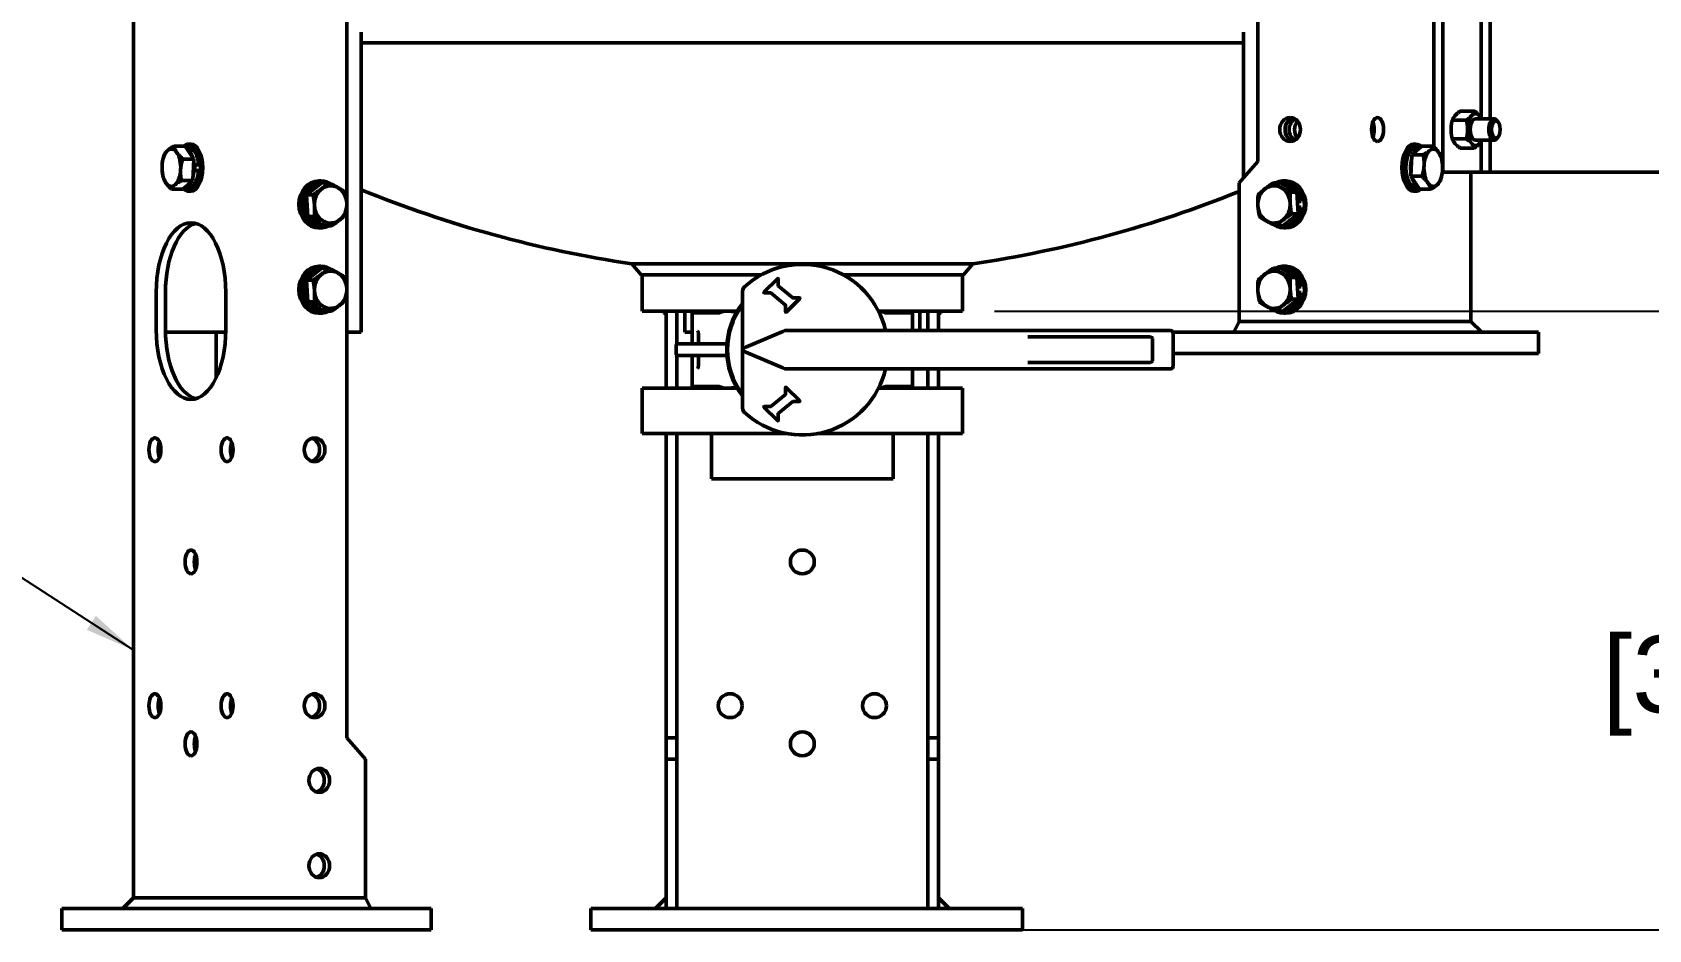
# Model space of a CAD drawing. Header units: inches. Extents: x 15 to 402, y 6 to 258.
# Drawn here: x 185.69 to 223.56, y 34.33 to 55.36 of the extents above; entities that cross this region are included whole.
import ezdxf

# ---------------------------------------------------------------- set-up
doc = ezdxf.new("R2010")
doc.units = ezdxf.units.IN
doc.header["$LTSCALE"] = 12
doc.header["$MEASUREMENT"] = 0
for name, color, linetype, lineweight in [('Dimension (ANSI)', 7, 'Continuous', 25), ('Symbol (ANSI)', 7, 'Continuous', 25), ('Visible (ANSI)', 7, 'Continuous', 50)]:
    doc.layers.add(name, color=color, linetype=linetype, lineweight=lineweight)
doc.styles.add('MEMCOR Medium', font='arial.ttf')
doc.dimstyles.new('Default (ANSI)', dxfattribs={"dimscale": 12, "dimtxt": 0.15, "dimasz": 0.098425, "dimexe": 0.125, "dimexo": 0.0625, "dimgap": 0.031496, "dimtad": 0, "dimtih": 1, "dimtoh": 1, "dimdec": 4, "dimrnd": 1e-08, "dimzin": 3, "dimdsep": 46, "dimlunit": 5, "dimtxsty": 'MEMCOR Medium', "dimcen": 0.09, "dimdle": 0.393701, "dimclrd": 256, "dimclre": 256, "dimclrt": 256, "dimadec": 0, "dimazin": 1, "dimtfac": 0.8, "dimtofl": 0, "dimtmove": 0, "dimatfit": 3, "dimfxl": 1, "dimfrac": 1, "dimtolj": 1, "dimtzin": 4, "dimlwd": -1, "dimlwe": -1, "dimarcsym": 0})
doc.dimstyles.new('Default (ANSI)$7', dxfattribs={"dimscale": 12, "dimtxt": 0.15, "dimasz": 0.098425, "dimexe": 0.125, "dimexo": 0.0625, "dimgap": 0.031496, "dimtad": 0, "dimtih": 1, "dimtoh": 1, "dimdec": 4, "dimrnd": 1e-08, "dimzin": 3, "dimdsep": 46, "dimlunit": 5, "dimtxsty": 'MEMCOR Medium', "dimcen": 0.09, "dimdle": 0.393701, "dimclrd": 256, "dimclre": 256, "dimclrt": 256, "dimadec": 0, "dimazin": 1, "dimtfac": 0.8, "dimtofl": 0, "dimtmove": 0, "dimatfit": 3, "dimfxl": 1, "dimfrac": 1, "dimtolj": 1, "dimtzin": 4, "dimlwd": -1, "dimlwe": -1, "dimarcsym": 0})

# ---------------------------------------------------------------- blocks, each defined once
blk = doc.blocks.new('*D17')
at = {"layer": 'Defpoints', "color": 0, "transparency": 16777216}
for p in [(207.483, 48.832), (207.895, 34.332), (228.765, 34.332)]:
    blk.add_point(p, dxfattribs=at)
at = {"layer": 'Dimension (ANSI)', "transparency": 16777216}
for p, q in [((208.233, 48.832), (230.265, 48.832)), ((228.765, 47.651), (228.765, 44.937)), ((228.765, 35.513), (228.765, 38.226)), ((208.645, 34.332), (230.265, 34.332))]:
    blk.add_line(p, q, dxfattribs=at)
for points in [[(228.569, 47.651), (228.962, 47.651), (228.765, 48.832)], [(228.569, 35.513), (228.962, 35.513), (228.765, 34.332)]]:
    blk.add_solid(points, dxfattribs=at)
at = {"layer": 'Dimension (ANSI)', "transparency": 16777216, "char_height": 1.8, "attachment_point": 5, "style": 'MEMCOR Medium'}
for s, insert in [('\\A1; 14{\\H0.8x;\\S1#2;} in', (228.765, 43.405)), ('\\A1;[368.3 mm]', (228.765, 40.05))]:
    blk.add_mtext(s, dxfattribs=dict(at, insert=insert))

msp = doc.modelspace()

# ---------------------------------------------------------------- linework, layer by layer
at = {"layer": 'Visible (ANSI)'}
for p, q in [((214.40051, 52.33565), (214.40051, 69.48565)), ((218.5255, 60.08565), (218.5255, 52.67946)), ((218.74201, 52.08565), (218.74201, 60.08565)), ((219.63921, 58.81717), (219.63921, 53.35413)), ((219.84352, 58.83565), (219.84352, 53.33565)), ((188.06819, 55.98165), (188.06819, 35.08165)), ((193.06563, 55.98165), (193.06563, 38.83165)), ((193.39847, 55.36465), (193.39847, 48.33565)), ((214.06766, 51.95131), (214.06766, 55.36465)), ((214.06766, 55.11465), (193.39847, 55.11465)), ((219.47598, 53.51866), (219.14602, 53.51866)), ((219.28848, 53.30216), (218.95852, 53.30216)), ((219.50492, 53.33565), (219.94216, 53.33565)), ((220.04157, 53.25126), (220.01432, 53.28979)), ((189.27779, 52.69346), (189.01394, 52.69346)), ((189.27779, 52.69346), (189.48053, 52.39213)), ((189.35693, 52.663), (189.29829, 52.663)), ((189.35693, 52.74283), (189.41148, 52.74283)), ((218.01472, 52.49298), (218.24657, 52.69346)), ((218.1092, 52.74283), (218.05465, 52.74283)), ((218.1092, 52.663), (218.21134, 52.663)), ((218.24657, 52.69346), (218.51042, 52.69346)), ((219.28848, 52.86914), (218.95852, 52.86914)), ((219.47598, 52.65264), (219.14602, 52.65264)), ((219.50492, 52.83565), (219.94216, 52.83565)), ((219.63921, 52.81717), (219.63921, 52.08565)), ((219.84352, 52.83565), (219.84352, 52.08565)), ((220.04157, 52.92004), (220.01432, 52.88151)), ((189.48053, 52.39213), (189.21667, 52.39213)), ((189.48053, 52.39213), (189.45141, 51.89032)), ((189.4819, 52.25945), (189.47283, 52.25945)), ((189.59016, 52.25945), (189.4819, 52.25945)), ((213.9675, 51.83565), (214.40051, 52.33565)), ((217.98561, 51.99117), (218.01472, 52.49298)), ((218.01472, 52.49298), (218.27858, 52.49298)), ((189.45141, 51.89032), (189.18756, 51.89032)), ((189.45141, 51.89032), (189.21957, 51.68983)), ((189.46496, 52.12385), (189.4819, 52.12385)), ((189.59016, 52.12385), (189.4819, 52.12385)), ((192.4476, 51.88283), (192.41611, 51.88283)), ((215.01853, 51.88283), (215.05003, 51.88283)), ((218.18834, 51.68983), (217.98561, 51.99117)), ((217.98561, 51.99117), (218.24946, 51.99117)), ((218.74201, 52.08565), (218.72744, 52.08565)), ((218.74201, 52.08565), (219.54201, 52.08565)), ((219.39794, 48.58565), (219.39794, 52.08565)), ((219.63921, 52.08565), (219.54201, 52.08565)), ((219.63921, 52.08565), (219.84352, 52.08565)), ((219.84352, 52.08565), (228.87292, 52.08565)), ((189.21957, 51.68983), (188.95571, 51.68983)), ((189.35693, 51.7203), (189.2548, 51.7203)), ((189.35693, 51.64047), (189.41148, 51.64047)), ((192.1167, 51.55269), (192.47918, 51.83557)), ((192.14762, 51.04877), (192.1167, 51.55269)), ((192.1167, 51.55269), (192.26904, 51.55269)), ((192.47918, 51.83557), (192.63152, 51.83557)), ((213.9675, 48.58565), (213.9675, 51.83565)), ((214.92511, 51.83557), (214.77277, 51.83557)), ((214.92511, 51.83557), (215.31851, 51.61453)), ((215.01853, 51.803), (214.98307, 51.803)), ((215.31851, 51.61453), (215.16617, 51.61453)), ((215.31851, 51.61453), (215.34943, 51.11061)), ((218.1092, 51.64047), (218.05465, 51.64047)), ((218.1092, 51.7203), (218.16785, 51.7203)), ((218.18834, 51.68983), (218.4522, 51.68983)), ((215.36009, 51.39865), (215.33175, 51.39871)), ((215.42239, 51.26305), (215.34007, 51.26321)), ((215.34007, 51.26309), (215.35989, 51.26305)), ((215.42239, 51.26305), (215.35989, 51.26305)), ((215.42259, 51.39865), (215.36009, 51.39865)), ((192.54102, 50.82773), (192.14762, 51.04877)), ((192.14762, 51.04877), (192.29996, 51.04877)), ((192.4476, 50.78047), (192.41611, 50.78047)), ((192.4476, 50.8603), (192.48306, 50.8603)), ((192.54102, 50.82773), (192.69336, 50.82773)), ((214.98695, 50.82773), (214.83461, 50.82773)), ((215.34943, 51.11061), (214.98695, 50.82773)), ((215.01853, 50.78047), (215.05003, 50.78047)), ((215.34943, 51.11061), (215.19709, 51.11061)), ((192.1167, 49.55269), (192.47918, 49.83557)), ((192.4476, 49.88283), (192.41611, 49.88283)), ((192.47918, 49.83557), (192.63152, 49.83557)), ((199.73559, 49.9388), (207.73054, 49.9388)), ((199.95807, 49.68217), (199.73559, 49.9388)), ((202.77579, 49.68217), (199.95807, 49.68217)), ((199.98307, 48.83165), (199.98307, 49.68217)), ((207.50807, 49.68217), (204.69035, 49.68217)), ((207.48307, 48.83165), (207.48307, 49.68217)), ((207.50807, 49.68217), (207.73054, 49.9388)), ((214.92511, 49.83557), (214.77277, 49.83557)), ((214.92511, 49.83557), (215.31851, 49.61453)), ((215.01853, 49.803), (214.98307, 49.803)), ((215.01853, 49.88283), (215.05003, 49.88283)), ((215.31851, 49.61453), (215.16617, 49.61453)), ((215.31851, 49.61453), (215.34943, 49.11061)), ((188.59648, 48.39165), (188.59648, 49.27165)), ((188.81299, 49.27165), (188.81299, 48.39165)), ((190.22648, 49.27165), (190.22648, 48.39165)), ((192.14762, 49.04877), (192.1167, 49.55269)), ((192.1167, 49.55269), (192.26904, 49.55269)), ((202.33307, 49.30092), (202.33307, 47.94084)), ((203.14844, 49.58974), (202.83445, 49.27574)), ((202.84152, 49.25867), (202.99179, 49.25867)), ((202.99821, 49.25634), (203.33714, 48.97311)), ((203.16552, 49.43344), (203.16552, 49.58267)), ((203.50804, 49.14254), (203.1691, 49.42577)), ((215.36009, 49.39865), (215.33175, 49.39871)), ((215.42239, 49.26305), (215.34007, 49.26321)), ((215.34007, 49.26309), (215.35989, 49.26305)), ((215.42239, 49.26305), (215.35989, 49.26305)), ((215.42259, 49.39865), (215.36009, 49.39865)), ((192.54102, 48.82773), (192.14762, 49.04877)), ((192.14762, 49.04877), (192.29996, 49.04877)), ((192.4476, 48.8603), (192.48306, 48.8603)), ((203.34073, 48.96544), (203.34073, 48.81621)), ((203.3578, 48.80914), (203.67179, 49.12314)), ((203.66472, 49.14021), (203.51445, 49.14021)), ((215.34943, 49.11061), (214.98695, 48.82773)), ((215.34943, 49.11061), (215.19709, 49.11061)), ((192.4476, 48.78047), (192.41611, 48.78047)), ((192.54102, 48.82773), (192.69336, 48.82773)), ((202.21048, 48.83165), (199.98307, 48.83165)), ((200.47837, 48.83165), (200.47837, 48.78047)), ((200.47837, 48.78047), (200.54136, 48.78047)), ((200.54136, 48.83165), (200.54136, 47.02065)), ((200.79136, 48.83165), (200.79136, 48.06183)), ((200.98307, 48.83165), (200.98307, 48.33565)), ((201.1937, 48.83165), (201.15433, 48.79228)), ((201.79246, 48.79228), (201.15433, 48.79228)), ((201.15433, 48.06394), (201.15433, 48.79228)), ((207.48307, 48.83165), (205.51634, 48.83165)), ((206.31181, 48.79228), (205.67368, 48.79228)), ((206.27244, 48.83165), (206.31181, 48.79228)), ((206.31181, 48.37615), (206.31181, 48.79228)), ((206.48307, 48.37615), (206.48307, 48.83165)), ((206.67477, 48.37615), (206.67477, 48.83165)), ((206.92477, 48.37615), (206.92477, 48.83165)), ((206.98777, 48.78047), (206.92477, 48.78047)), ((206.98777, 48.78047), (206.98777, 48.83165)), ((213.8425, 48.33565), (213.9675, 48.58565)), ((213.9675, 48.58565), (215.86124, 48.58565)), ((214.98695, 48.82773), (214.83461, 48.82773)), ((215.01853, 48.78047), (215.05003, 48.78047)), ((215.86124, 48.58565), (216.8038, 48.58565)), ((216.8038, 48.58565), (219.3055, 48.58565)), ((219.3055, 48.58565), (219.39794, 48.58565)), ((219.39794, 48.58565), (219.64794, 48.33565)), ((190.226, 48.33565), (188.81347, 48.33565)), ((189.99892, 47.26179), (189.99892, 48.33565)), ((193.39847, 48.33565), (193.06563, 48.33565)), ((201.15433, 48.33565), (200.98307, 48.33565)), ((201.3022, 48.06394), (201.3022, 48.25403)), ((203.27851, 48.35296), (202.40686, 47.98251)), ((203.27851, 48.35296), (203.31148, 48.36697)), ((203.32557, 48.37296), (203.31148, 48.36697)), ((203.34121, 48.37615), (203.36258, 48.37615)), ((205.59622, 48.37615), (203.36258, 48.37615)), ((205.69657, 48.37615), (205.59622, 48.37615)), ((208.42216, 48.37615), (205.69657, 48.37615)), ((208.42216, 48.37615), (208.45742, 48.37615)), ((212.29557, 48.37615), (208.45742, 48.37615)), ((209.62731, 48.22615), (209.01913, 48.22615)), ((209.62731, 48.22615), (209.64016, 48.22615)), ((211.87307, 48.22615), (209.64016, 48.22615)), ((211.87307, 48.22615), (211.89307, 48.22615)), ((211.93307, 47.66615), (211.93307, 48.18615)), ((212.29557, 48.37615), (212.36057, 48.37615)), ((212.41731, 48.33565), (212.82376, 48.33565)), ((212.42057, 47.53615), (212.42057, 48.31615)), ((215.42183, 48.33565), (212.82376, 48.33565)), ((215.42183, 48.33565), (216.78786, 48.33565)), ((220.84786, 48.33565), (216.78786, 48.33565)), ((220.84786, 48.33565), (220.98183, 48.33565)), ((220.98183, 48.33565), (220.98183, 47.83565)), ((200.78055, 48.04426), (200.78055, 47.80804)), ((200.79136, 47.79047), (200.79136, 47.02065)), ((200.80023, 48.06394), (201.07888, 48.06394)), ((201.07888, 47.78835), (200.80023, 47.78835)), ((201.07888, 48.06394), (201.96693, 48.06394)), ((201.96693, 47.78835), (201.07888, 47.78835)), ((201.15433, 47.06002), (201.15433, 47.78835)), ((201.3022, 47.59826), (201.3022, 47.78835)), ((202.33307, 47.94084), (202.33307, 46.55138)), ((202.35915, 47.96224), (202.39307, 47.97665)), ((202.39307, 47.87565), (202.3696, 47.88562)), ((202.39307, 47.97665), (202.40686, 47.98251)), ((202.40686, 47.86979), (202.39307, 47.87565)), ((202.40686, 47.86979), (203.27851, 47.49934)), ((212.82376, 47.83565), (212.42057, 47.83565)), ((215.42183, 47.83565), (212.82376, 47.83565)), ((216.78786, 47.83565), (215.42183, 47.83565)), ((220.84786, 47.83565), (216.78786, 47.83565)), ((220.98183, 47.83565), (220.84786, 47.83565)), ((203.31148, 47.48532), (203.27851, 47.49934)), ((203.31148, 47.48532), (203.32557, 47.47934)), ((203.36258, 47.47615), (203.34121, 47.47615)), ((203.36258, 47.47615), (205.59622, 47.47615)), ((205.59622, 47.47615), (205.69657, 47.47615)), ((205.69657, 47.47615), (208.42216, 47.47615)), ((206.31181, 47.06002), (206.31181, 47.47615)), ((206.67477, 47.02065), (206.67477, 47.47615)), ((206.92477, 47.02065), (206.92477, 47.47615)), ((208.45742, 47.47615), (208.42216, 47.47615)), ((208.45742, 47.47615), (212.29557, 47.47615)), ((209.01913, 47.62615), (209.62731, 47.62615)), ((209.64016, 47.62615), (209.62731, 47.62615)), ((209.64016, 47.62615), (211.87307, 47.62615)), ((211.89307, 47.62615), (211.87307, 47.62615)), ((212.36057, 47.47615), (212.29557, 47.47615)), ((199.98307, 47.02065), (202.21048, 47.02065)), ((199.98307, 47.02065), (199.98307, 45.95815)), ((201.15433, 47.06002), (201.79246, 47.06002)), ((201.1937, 47.02065), (201.15433, 47.06002)), ((203.34073, 47.03609), (203.34073, 46.88686)), ((203.67179, 46.72916), (203.3578, 47.04316)), ((205.51634, 47.02065), (207.48307, 47.02065)), ((205.67368, 47.06002), (206.31181, 47.06002)), ((206.27244, 47.02065), (206.31181, 47.06002)), ((207.48307, 47.02065), (207.48307, 45.95815)), ((202.83445, 46.57656), (203.14844, 46.26256)), ((202.99179, 46.59363), (202.84152, 46.59363)), ((203.33714, 46.87918), (202.99821, 46.59595)), ((203.1691, 46.42653), (203.50804, 46.70976)), ((203.51445, 46.71209), (203.66472, 46.71209)), ((203.16552, 46.26963), (203.16552, 46.41886)), ((199.98307, 45.95815), (203.37673, 45.95815)), ((200.54136, 45.95815), (200.54136, 38.83165)), ((200.79136, 45.95815), (200.79136, 38.83165)), ((201.60807, 45.95815), (201.60807, 44.89565)), ((204.0894, 45.95815), (207.48307, 45.95815)), ((205.85807, 45.95815), (205.85807, 44.89565)), ((206.67477, 38.83165), (206.67477, 45.95815)), ((206.92477, 38.83165), (206.92477, 45.95815)), ((201.60807, 44.89565), (205.85807, 44.89565)), ((193.06563, 38.83165), (193.49864, 38.33165)), ((200.54136, 38.83165), (200.54136, 38.33165)), ((200.79136, 38.83165), (200.54136, 38.83165)), ((200.79136, 38.83165), (200.79136, 38.33165)), ((206.67477, 38.33165), (206.67477, 38.83165)), ((206.67477, 38.83165), (206.92477, 38.83165)), ((206.92477, 38.33165), (206.92477, 38.83165)), ((193.49864, 38.33165), (193.49864, 35.08165)), ((200.54136, 38.33165), (200.54136, 34.83165)), ((200.79136, 38.33165), (200.54136, 38.33165)), ((200.79136, 38.33165), (200.79136, 34.83165)), ((206.67477, 34.83165), (206.67477, 38.33165)), ((206.67477, 38.33165), (206.92477, 38.33165)), ((206.92477, 34.83165), (206.92477, 38.33165)), ((188.06819, 35.08165), (187.81819, 34.83165)), ((188.06819, 35.08165), (188.16063, 35.08165)), ((188.16063, 35.08165), (190.66234, 35.08165)), ((190.66234, 35.08165), (191.6049, 35.08165)), ((191.6049, 35.08165), (193.49864, 35.08165)), ((193.62364, 34.83165), (193.49864, 35.08165)), ((200.29136, 34.83165), (200.54136, 35.08165)), ((200.54136, 35.08165), (200.54136, 34.83165)), ((207.17477, 34.83165), (206.92477, 35.08165)), ((206.92477, 34.83165), (206.92477, 35.08165)), ((186.38259, 34.83165), (186.51657, 34.83165)), ((186.38259, 34.83165), (186.38259, 34.33165)), ((190.57657, 34.83165), (186.51657, 34.83165)), ((190.57657, 34.83165), (191.94259, 34.83165)), ((194.54067, 34.83165), (191.94259, 34.83165)), ((194.54067, 34.83165), (195.04067, 34.83165)), ((195.04067, 34.83165), (195.04067, 34.33165)), ((198.77477, 34.83165), (198.77477, 34.33165)), ((198.77477, 34.83165), (199.77477, 34.83165)), ((207.89477, 34.83165), (199.77477, 34.83165)), ((207.89477, 34.83165), (208.89477, 34.83165)), ((208.89477, 34.33165), (208.89477, 34.83165)), ((186.51657, 34.33165), (186.38259, 34.33165)), ((190.57657, 34.33165), (186.51657, 34.33165)), ((191.94259, 34.33165), (190.57657, 34.33165)), ((194.54067, 34.33165), (191.94259, 34.33165)), ((195.04067, 34.33165), (194.54067, 34.33165)), ((199.77477, 34.33165), (198.77477, 34.33165)), ((207.89477, 34.33165), (199.77477, 34.33165)), ((208.89477, 34.33165), (207.89477, 34.33165))]:
    msp.add_line(p, q, dxfattribs=at)
for centre in [(203.73307, 42.95065), (202.04136, 39.58165), (205.42477, 39.58165), (203.73307, 38.68765)]:
    msp.add_circle(centre, 0.28, dxfattribs=at)
for centre, radius, start, end in [((203.73307, 76.95465), 27.31, 247.764275, 261.583151), ((203.73307, 76.95465), 27.31, 278.416849, 292.008875), ((203.73307, 47.92615), 2, 13.002878, 132.843643), ((202.45807, 49.30092), 0.125, 132.843643, 180), ((202.84152, 49.26867), 0.01, 135, 270), ((202.99179, 49.24867), 0.01, 50.116104, 90), ((203.15552, 49.58267), 0.01, 0, 135), ((203.17552, 49.43344), 0.01, 180, 230.116104), ((203.73307, 47.92615), 1.7715, 142.212687, 217.787313), ((203.73307, 47.92615), 1.75, 143.767952, 216.232048), ((202.27307, 48.99596), 0.06, 323.767952, 0), ((203.33073, 48.96544), 0.01, 0, 50.116104), ((203.51445, 49.15021), 0.01, 230.116104, 270), ((203.66472, 49.13021), 0.01, 315, 90), ((203.35073, 48.81621), 0.01, 180, 315), ((203.34121, 48.33615), 0.04, 90, 113.025492), ((211.89307, 48.18615), 0.04, 0, 90), ((212.36057, 48.31615), 0.06, 0, 90), ((200.80023, 48.04426), 0.01969, 90, 180), ((200.80023, 47.80804), 0.01969, 180, 270), ((202.38262, 47.90702), 0.06, 130.95981, 145.682393), ((202.39307, 47.94084), 0.06, 180.253209, 218.64323), ((202.39307, 47.94084), 0.06, 218.64323, 246.974508), ((203.73307, 47.92615), 2, 227.156357, 346.997122), ((203.34121, 47.51615), 0.04, 246.974508, 270), ((211.89307, 47.66615), 0.04, 270, 0), ((212.36057, 47.53615), 0.06, 270, 0), ((203.35073, 47.03609), 0.01, 45, 180), ((202.27307, 46.85634), 0.06, 0, 36.232048), ((202.84152, 46.58363), 0.01, 90, 225), ((202.99179, 46.60363), 0.01, 270, 309.883896), ((203.33073, 46.88686), 0.01, 309.883896, 0), ((203.51445, 46.70209), 0.01, 90, 129.883896), ((203.66472, 46.72209), 0.01, 270, 45), ((202.45807, 46.55138), 0.125, 180, 227.156357), ((203.15552, 46.26963), 0.01, 225, 0), ((203.17552, 46.41886), 0.01, 129.883896, 180)]:
    msp.add_arc(centre, radius, start, end, dxfattribs=at)
for centre, major_axis, ratio, start_param, end_param in [((219.50499, 53.08565), (0, -0.375), 0.5, 3.66519143, 4.71238898), ((219.50499, 53.08565), (0, 0.375), 0.5, 5.75958653, 6.80678408), ((219.50499, 53.08565), (0, 0.375), 0.5, 5.44211664, 5.75958653), ((215.28476, 53.08565), (0, 0.28), 0.8660254, 0.2606883, 2.88090435), ((215.38061, 53.08565), (0, 0.28), 0.8660254, 0.47281198, 2.66878067), ((215.50561, 53.08565), (0, -0.28), 0.8660254, 3.93555593, 5.48922203), ((216.99214, 53.08565), (0, -0.28), 0.5, 0.88475744, 2.25683522), ((216.99229, 53.08565), (0, 0.28), 0.5, 4.02552272, 5.39925524), ((219.50499, 53.08565), (0, -0.375), 0.5, 4.71238898, 5.75958653), ((219.50499, 53.08565), (0, 0.25014), 0.5, 6.25022773, 9.45773554), ((219.94216, 53.08565), (0, 0.25), 0.5, 5.6678395, 10.04012377), ((188.95098, 52.19165), (0, 0.4375), 0.5, 5.64406946, 6.69126701), ((189.35693, 52.19165), (0, -0.55118), 0.5, 5.81219468, 9.85123963), ((189.24868, 52.19165), (0, 0.47135), 0.5, 5.26277271, 6.02536621), ((189.35693, 52.19165), (0, 0.47135), 0.5, 4.8567332, 6.28318531), ((189.41148, 52.19165), (0, -0.55118), 0.5, 0, 3.14159265), ((218.05465, 52.19165), (0, 0.55118), 0.5, 0, 3.14159265), ((218.1092, 52.19165), (0, 0.55118), 0.5, 5.81219468, 9.85123963), ((218.1092, 52.19165), (0, 0.47135), 0.5, 0, 3.14159265), ((218.21746, 52.19165), (0, 0.47135), 0.5, 0.02678496, 0.78937846), ((218.51515, 52.19165), (0, 0.4375), 0.5, 5.64406946, 6.69126701), ((219.50499, 53.08565), (0, -0.375), 0.5, 5.75958653, 6.80678408), ((219.50499, 53.08565), (0, 0.375), 0.5, 3.66519143, 3.98266132), ((188.95098, 52.19165), (0, -0.4375), 0.5, 3.54967436, 4.59687191), ((188.95098, 52.19165), (0, 0.4375), 0.5, 4.59687191, 5.64406946), ((189.24868, 52.19165), (0, -0.47135), 0.5, 1.71514054, 1.83657601), ((189.35693, 52.19165), (0, -0.29528), 0.5, 1.33911046, 1.80248219), ((218.21746, 52.19165), (0, 0.47135), 0.5, 1.07398251, 1.83657601), ((218.51515, 52.19165), (0, -0.4375), 0.5, 3.54967436, 4.59687191), ((218.51515, 52.19165), (0, 0.4375), 0.5, 4.59687191, 5.64406946), ((188.95098, 52.19165), (0, -0.4375), 0.5, 4.59687191, 5.64406946), ((188.95098, 52.19165), (0, 0.4375), 0.5, 3.54967436, 4.59687191), ((189.35693, 52.19165), (0, -0.47135), 0.5, 0, 1.42645211), ((189.24868, 52.19165), (0, -0.47135), 0.5, 1.07398251, 1.42645211), ((192.4476, 51.33165), (0, 0.55118), 0.8660254, 5.76287114, 9.84191709), ((192.41611, 51.33165), (0, 0.55118), 0.8660254, 0, 3.14159265), ((215.01853, 51.33165), (0, -0.55118), 0.8660254, 5.76287114, 9.84191709), ((215.05003, 51.33165), (0, -0.55118), 0.8660254, 0, 3.14159265), ((218.21746, 52.19165), (0, -0.47135), 0.5, 5.26277271, 6.02536621), ((218.51515, 52.19165), (0, -0.4375), 0.5, 4.59687191, 5.64406946), ((218.51515, 52.19165), (0, 0.4375), 0.5, 3.54967436, 4.59687191), ((188.95098, 52.19165), (0, -0.4375), 0.5, 5.64406946, 6.69126701), ((189.24868, 52.19165), (0, -0.47135), 0.5, 0.02678496, 0.78937846), ((192.4476, 51.33165), (0, 0.47135), 0.8660254, 0.02534543, 3.14159265), ((192.5101, 51.33165), (0, 0.47135), 0.8660254, 0.21303427, 0.97562777), ((192.68198, 51.33165), (0, -0.4375), 0.8660254, 3.73592367, 4.78312122), ((192.68198, 51.33165), (0, 0.4375), 0.8660254, 5.83031877, 6.87751633), ((192.68198, 51.33165), (0, 0.4375), 0.8660254, 4.78312122, 5.83031877), ((214.78416, 51.33165), (0, -0.4375), 0.8660254, 3.73592367, 4.78312122), ((214.78416, 51.33165), (0, 0.4375), 0.8660254, 5.83031877, 6.87751633), ((214.78416, 51.33165), (0, 0.4375), 0.8660254, 4.78312122, 5.83031877), ((214.95603, 51.33165), (0, 0.47135), 0.8660254, 5.44902203, 6.21161552), ((215.01853, 51.33165), (0, 0.47135), 0.8660254, 4.85502181, 6.28318531), ((214.95603, 51.33165), (0, -0.47135), 0.8660254, 1.71342916, 2.02282532), ((218.51515, 52.19165), (0, -0.4375), 0.5, 5.64406946, 6.69126701), ((192.5101, 51.33165), (0, 0.47135), 0.8660254, 1.26023182, 2.02282532), ((192.68198, 51.33165), (0, -0.4375), 0.8660254, 4.78312122, 5.83031877), ((192.68198, 51.33165), (0, 0.4375), 0.8660254, 3.73592367, 4.78312122), ((214.78416, 51.33165), (0, -0.4375), 0.8660254, 4.78312122, 5.83031877), ((214.78416, 51.33165), (0, 0.4375), 0.8660254, 3.73592367, 4.78312122), ((215.01853, 51.33165), (0, -0.47135), 0.8660254, 0.02534543, 1.42474072), ((214.95603, 51.33165), (0, -0.47135), 0.8660254, 1.26023182, 1.42474072), ((189.41148, 49.27165), (0, 1.63), 0.5, 4.71238898, 7.85398163), ((189.62799, 49.27165), (0, 1.63), 0.5, 0.13321969, 1.57079633), ((192.5101, 51.33165), (0, -0.47135), 0.8660254, 5.44902203, 6.21161552), ((192.68198, 51.33165), (0, -0.4375), 0.8660254, 5.83031877, 6.87751633), ((214.78416, 51.33165), (0, -0.4375), 0.8660254, 5.83031877, 6.87751633), ((214.95603, 51.33165), (0, -0.47135), 0.8660254, 0.21303427, 0.97562777), ((192.4476, 49.33165), (0, 0.55118), 0.8660254, 5.76287114, 9.84191709), ((192.41611, 49.33165), (0, 0.55118), 0.8660254, 0, 3.14159265), ((192.4476, 49.33165), (0, 0.47135), 0.8660254, 0.02534543, 3.14159265), ((192.5101, 49.33165), (0, 0.47135), 0.8660254, 0.21303427, 0.97562777), ((192.68198, 49.33165), (0, -0.4375), 0.8660254, 3.73592367, 4.78312122), ((192.68198, 49.33165), (0, 0.4375), 0.8660254, 5.83031877, 6.87751633), ((192.68198, 49.33165), (0, 0.4375), 0.8660254, 4.78312122, 5.83031877), ((214.78416, 49.33165), (0, -0.4375), 0.8660254, 3.73592367, 4.78312122), ((214.78416, 49.33165), (0, 0.4375), 0.8660254, 5.83031877, 6.87751633), ((215.01853, 49.33165), (0, -0.55118), 0.8660254, 5.76287114, 9.84191709), ((214.78416, 49.33165), (0, 0.4375), 0.8660254, 4.78312122, 5.83031877), ((214.95603, 49.33165), (0, 0.47135), 0.8660254, 5.44902203, 6.21161552), ((215.01853, 49.33165), (0, 0.47135), 0.8660254, 4.85502181, 6.28318531), ((215.05003, 49.33165), (0, -0.55118), 0.8660254, 0, 3.14159265), ((192.5101, 49.33165), (0, 0.47135), 0.8660254, 1.26023182, 2.02282532), ((192.68198, 49.33165), (0, -0.4375), 0.8660254, 4.78312122, 5.83031877), ((192.68198, 49.33165), (0, 0.4375), 0.8660254, 3.73592367, 4.78312122), ((214.78416, 49.33165), (0, -0.4375), 0.8660254, 4.78312122, 5.83031877), ((214.78416, 49.33165), (0, 0.4375), 0.8660254, 3.73592367, 4.78312122), ((215.01853, 49.33165), (0, -0.47135), 0.8660254, 0.02534543, 1.42474072), ((214.95603, 49.33165), (0, -0.47135), 0.8660254, 1.71342916, 2.02282532), ((214.95603, 49.33165), (0, -0.47135), 0.8660254, 1.26023182, 1.42474072), ((192.5101, 49.33165), (0, -0.47135), 0.8660254, 5.44902203, 6.21161552), ((192.68198, 49.33165), (0, -0.4375), 0.8660254, 5.83031877, 6.87751633), ((214.78416, 49.33165), (0, -0.4375), 0.8660254, 5.83031877, 6.87751633), ((214.95603, 49.33165), (0, -0.47135), 0.8660254, 0.21303427, 0.97562777), ((189.41148, 48.39165), (0, -1.63), 0.5, 4.71238898, 7.85398163), ((189.62799, 48.39165), (0, -1.63), 0.5, 4.71238898, 6.14996562), ((192.18138, 45.58165), (0, -0.28), 0.8660254, 0.2606883, 2.88090435), ((188.78214, 45.58165), (0, -0.28), 0.5, 4.02552272, 5.39925524), ((190.47384, 45.58165), (0, -0.28), 0.5, 4.02552272, 5.39925524), ((189.62799, 42.95065), (0, -0.28), 0.5, 4.02552272, 5.39925524), ((192.18138, 39.58165), (0, -0.28), 0.8660254, 0.2606883, 2.88090435), ((188.78214, 39.58165), (0, -0.28), 0.5, 4.02552272, 5.39925524), ((190.47384, 39.58165), (0, -0.28), 0.5, 4.02552272, 5.39925524), ((189.62799, 38.68765), (0, -0.28), 0.5, 4.02552272, 5.39925524), ((192.29111, 37.83165), (0, -0.28), 0.8660254, 0.2606883, 2.88090435), ((192.29111, 35.83165), (0, -0.28), 0.8660254, 0.2606883, 2.88090435)]:
    msp.add_ellipse(centre, major_axis=major_axis, ratio=ratio, start_param=start_param, end_param=end_param, dxfattribs=at)
for centre, major_axis, ratio in [((215.15976, 53.08565), (0, 0.28), 0.8660254), ((217.2088, 53.08565), (0, -0.28), 0.5), ((219.98303, 53.08565), (0, -0.20282), 0.5), ((188.56563, 45.58165), (0, -0.28), 0.5), ((190.25734, 45.58165), (0, -0.28), 0.5), ((192.30638, 45.58165), (0, 0.28), 0.8660254), ((189.41148, 42.95065), (0, -0.28), 0.5), ((188.56563, 39.58165), (0, -0.28), 0.5), ((190.25734, 39.58165), (0, -0.28), 0.5), ((192.30638, 39.58165), (0, 0.28), 0.8660254), ((189.41148, 38.68765), (0, -0.28), 0.5), ((192.41611, 37.83165), (0, -0.28), 0.8660254), ((192.41611, 35.83165), (0, -0.28), 0.8660254)]:
    msp.add_ellipse(centre, major_axis=major_axis, ratio=ratio, dxfattribs=at)
for points, weights in [([(219.02326, 53.41041), (218.97975, 53.36017), (218.95852, 53.30216)], [1, 1.0379548493, 1]), ([(219.14602, 53.51866), (219.06677, 53.46065), (219.02326, 53.41041)], [1, 1.0379548493, 1]), ([(219.28848, 53.30216), (219.36773, 53.36017), (219.41124, 53.41041)], [1, 1.0379548493, 1]), ([(219.41124, 53.41041), (219.45475, 53.46065), (219.47598, 53.51866)], [1, 1.0379548493, 1]), ([(219.47598, 53.51866), (219.55523, 53.46065), (219.59874, 53.41041)], [1, 1.0379548493, 1]), ([(219.59874, 53.41041), (219.62992, 53.37441), (219.64913, 53.33565)], [1, 1.02690849784, 1.01566285889]), ([(218.95852, 53.30216), (218.92951, 53.18613), (218.92951, 53.08565)], [1, 1.0379548493, 1]), ([(218.92951, 53.08565), (218.92951, 52.98517), (218.95852, 52.86914)], [1, 1.0379548493, 1]), ([(219.31749, 53.08565), (219.31749, 53.18613), (219.28848, 53.30216)], [1, 1.0379548493, 1]), ([(219.28848, 52.86914), (219.31749, 52.98517), (219.31749, 53.08565)], [1, 1.0379548493, 1]), ([(188.86417, 52.59322), (188.91797, 52.63974), (189.01394, 52.69346)], [1, 1.04314139574, 1.01001874936]), ([(189.01394, 52.69346), (189.03442, 52.61272), (189.08146, 52.5428)], [1.01001874936, 1.04314139574, 1]), ([(218.42834, 52.59322), (218.48214, 52.63974), (218.51042, 52.69346)], [1, 1.04314139574, 1.01001874936]), ([(218.51042, 52.69346), (218.59859, 52.61272), (218.64563, 52.5428)], [1.01001874936, 1.04314139574, 1]), ([(218.95852, 52.86914), (218.97975, 52.81113), (219.02326, 52.76089)], [1, 1.0379548493, 1]), ([(219.02326, 52.76089), (219.06677, 52.71065), (219.14602, 52.65264)], [1, 1.0379548493, 1]), ([(219.41124, 52.76089), (219.36773, 52.81113), (219.28848, 52.86914)], [1, 1.0379548493, 1]), ([(219.47598, 52.65264), (219.45475, 52.71065), (219.41124, 52.76089)], [1, 1.0379548493, 1]), ([(219.59874, 52.76089), (219.55523, 52.71065), (219.47598, 52.65264)], [1, 1.0379548493, 1]), ([(219.64913, 52.83565), (219.62992, 52.79689), (219.59874, 52.76089)], [1.01566285889, 1.02690849784, 1]), ([(188.73369, 52.24208), (188.74045, 52.35852), (188.78209, 52.49298)], [1, 1.04314139574, 1.01001874936]), ([(188.78209, 52.49298), (188.81037, 52.5467), (188.86417, 52.59322)], [1.01001874936, 1.04314139574, 1]), ([(189.08146, 52.5428), (189.12851, 52.47287), (189.21667, 52.39213)], [1, 1.04314139574, 1.01001874936]), ([(189.21667, 52.39213), (189.17503, 52.25767), (189.16827, 52.14122)], [1.01001874936, 1.04314139574, 1]), ([(218.27858, 52.49298), (218.37454, 52.5467), (218.42834, 52.59322)], [1.01001874936, 1.04314139574, 1]), ([(218.29786, 52.24208), (218.30462, 52.35852), (218.27858, 52.49298)], [1, 1.04314139574, 1.01001874936]), ([(218.64563, 52.5428), (218.69268, 52.47287), (218.71316, 52.39213)], [1, 1.04314139574, 1.01001874936]), ([(218.71316, 52.39213), (218.7392, 52.25767), (218.73244, 52.14122)], [1.01001874936, 1.04314139574, 1]), ([(188.75297, 51.99117), (188.72693, 52.12563), (188.73369, 52.24208)], [1.01001874936, 1.04314139574, 1]), ([(188.8205, 51.8405), (188.77346, 51.91043), (188.75297, 51.99117)], [1, 1.04314139574, 1.01001874936]), ([(189.18756, 51.89032), (189.09159, 51.8366), (189.03779, 51.79007)], [1.01001874936, 1.04314139574, 1]), ([(189.16827, 52.14122), (189.16152, 52.02478), (189.18756, 51.89032)], [1, 1.04314139574, 1.01001874936]), ([(218.24946, 51.99117), (218.2911, 52.12563), (218.29786, 52.24208)], [1.01001874936, 1.04314139574, 1]), ([(218.38467, 51.8405), (218.33763, 51.91043), (218.24946, 51.99117)], [1, 1.04314139574, 1.01001874936]), ([(218.68405, 51.89032), (218.65576, 51.8366), (218.60196, 51.79007)], [1.01001874936, 1.04314139574, 1]), ([(218.73244, 52.14122), (218.72569, 52.02478), (218.68405, 51.89032)], [1, 1.04314139574, 1.01001874936]), ([(188.95571, 51.68983), (188.86755, 51.77058), (188.8205, 51.8405)], [1.01001874936, 1.04314139574, 1]), ([(189.03779, 51.79007), (188.98399, 51.74355), (188.95571, 51.68983)], [1, 1.04314139574, 1.01001874936]), ([(192.26904, 51.55269), (192.38571, 51.62849), (192.46982, 51.69413)], [1.01001874936, 1.04314139574, 1]), ([(192.30404, 51.30073), (192.29686, 51.41766), (192.26904, 51.55269)], [1, 1.04314139574, 1.01001874936]), ([(192.46982, 51.69413), (192.55393, 51.75977), (192.63152, 51.83557)], [1, 1.04314139574, 1.01001874936]), ([(192.63152, 51.83557), (192.75647, 51.77634), (192.84776, 51.72505)], [1.01001874936, 1.04314139574, 1]), ([(192.84776, 51.72505), (192.93905, 51.67375), (193.02492, 51.61453)], [1, 1.04314139574, 1.01001874936]), ([(193.02492, 51.61453), (193.05274, 51.4795), (193.05992, 51.36257)], [1.01001874936, 1.04314139574, 1]), ([(214.40622, 51.30073), (214.39904, 51.41766), (214.4103, 51.55269)], [1, 1.04314139574, 1.01001874936]), ([(214.4103, 51.55269), (214.48788, 51.62849), (214.572, 51.69413)], [1.01001874936, 1.04314139574, 1]), ([(214.572, 51.69413), (214.65611, 51.75977), (214.77277, 51.83557)], [1, 1.04314139574, 1.01001874936]), ([(214.77277, 51.83557), (214.85865, 51.77634), (214.94994, 51.72505)], [1.01001874936, 1.04314139574, 1]), ([(214.94994, 51.72505), (215.04122, 51.67375), (215.16617, 51.61453)], [1, 1.04314139574, 1.01001874936]), ([(215.16617, 51.61453), (215.15492, 51.4795), (215.16209, 51.36257)], [1.01001874936, 1.04314139574, 1]), ([(218.4522, 51.68983), (218.43171, 51.77058), (218.38467, 51.8405)], [1.01001874936, 1.04314139574, 1]), ([(218.60196, 51.79007), (218.54816, 51.74355), (218.4522, 51.68983)], [1, 1.04314139574, 1.01001874936]), ([(192.29996, 51.04877), (192.31121, 51.18379), (192.30404, 51.30073)], [1.01001874936, 1.04314139574, 1]), ([(193.05992, 51.36257), (193.06709, 51.24563), (193.05584, 51.11061)], [1, 1.04314139574, 1.01001874936]), ([(214.44121, 51.04877), (214.41339, 51.18379), (214.40622, 51.30073)], [1.01001874936, 1.04314139574, 1]), ([(215.16209, 51.36257), (215.16927, 51.24563), (215.19709, 51.11061)], [1, 1.04314139574, 1.01001874936]), ([(192.5162, 50.93825), (192.42491, 50.98954), (192.29996, 51.04877)], [1, 1.04314139574, 1.01001874936]), ([(192.69336, 50.82773), (192.60749, 50.88696), (192.5162, 50.93825)], [1.01001874936, 1.04314139574, 1]), ([(192.89414, 50.96917), (192.81002, 50.90353), (192.69336, 50.82773)], [1, 1.04314139574, 1.01001874936]), ([(193.05584, 51.11061), (192.97825, 51.03481), (192.89414, 50.96917)], [1.01001874936, 1.04314139574, 1]), ([(214.61838, 50.93825), (214.52709, 50.98954), (214.44121, 51.04877)], [1, 1.04314139574, 1.01001874936]), ([(214.83461, 50.82773), (214.70966, 50.88696), (214.61838, 50.93825)], [1.01001874936, 1.04314139574, 1]), ([(214.99631, 50.96917), (214.9122, 50.90353), (214.83461, 50.82773)], [1, 1.04314139574, 1.01001874936]), ([(215.19709, 51.11061), (215.08043, 51.03481), (214.99631, 50.96917)], [1.01001874936, 1.04314139574, 1]), ([(192.26904, 49.55269), (192.38571, 49.62849), (192.46982, 49.69413)], [1.01001874936, 1.04314139574, 1]), ([(192.46982, 49.69413), (192.55393, 49.75977), (192.63152, 49.83557)], [1, 1.04314139574, 1.01001874936]), ([(192.63152, 49.83557), (192.75647, 49.77634), (192.84776, 49.72505)], [1.01001874936, 1.04314139574, 1]), ([(192.84776, 49.72505), (192.93905, 49.67375), (193.02492, 49.61453)], [1, 1.04314139574, 1.01001874936]), ([(193.02492, 49.61453), (193.05274, 49.4795), (193.05992, 49.36257)], [1.01001874936, 1.04314139574, 1]), ([(214.4103, 49.55269), (214.48788, 49.62849), (214.572, 49.69413)], [1.01001874936, 1.04314139574, 1]), ([(214.572, 49.69413), (214.65611, 49.75977), (214.77277, 49.83557)], [1, 1.04314139574, 1.01001874936]), ([(214.77277, 49.83557), (214.85865, 49.77634), (214.94994, 49.72505)], [1.01001874936, 1.04314139574, 1]), ([(214.94994, 49.72505), (215.04122, 49.67375), (215.16617, 49.61453)], [1, 1.04314139574, 1.01001874936]), ([(215.16617, 49.61453), (215.15492, 49.4795), (215.16209, 49.36257)], [1.01001874936, 1.04314139574, 1]), ([(192.30404, 49.30073), (192.29686, 49.41766), (192.26904, 49.55269)], [1, 1.04314139574, 1.01001874936]), ([(192.29996, 49.04877), (192.31121, 49.18379), (192.30404, 49.30073)], [1.01001874936, 1.04314139574, 1]), ([(193.05992, 49.36257), (193.06709, 49.24563), (193.05584, 49.11061)], [1, 1.04314139574, 1.01001874936]), ([(214.40622, 49.30073), (214.39904, 49.41766), (214.4103, 49.55269)], [1, 1.04314139574, 1.01001874936]), ([(214.44121, 49.04877), (214.41339, 49.18379), (214.40622, 49.30073)], [1.01001874936, 1.04314139574, 1]), ([(215.16209, 49.36257), (215.16927, 49.24563), (215.19709, 49.11061)], [1, 1.04314139574, 1.01001874936]), ([(192.5162, 48.93825), (192.42491, 48.98954), (192.29996, 49.04877)], [1, 1.04314139574, 1.01001874936]), ([(192.69336, 48.82773), (192.60749, 48.88696), (192.5162, 48.93825)], [1.01001874936, 1.04314139574, 1]), ([(192.89414, 48.96917), (192.81002, 48.90353), (192.69336, 48.82773)], [1, 1.04314139574, 1.01001874936]), ([(193.05584, 49.11061), (192.97825, 49.03481), (192.89414, 48.96917)], [1.01001874936, 1.04314139574, 1]), ([(214.61838, 48.93825), (214.52709, 48.98954), (214.44121, 49.04877)], [1, 1.04314139574, 1.01001874936]), ([(214.83461, 48.82773), (214.70966, 48.88696), (214.61838, 48.93825)], [1.01001874936, 1.04314139574, 1]), ([(214.99631, 48.96917), (214.9122, 48.90353), (214.83461, 48.82773)], [1, 1.04314139574, 1.01001874936]), ([(215.19709, 49.11061), (215.08043, 49.03481), (214.99631, 48.96917)], [1.01001874936, 1.04314139574, 1]), ([(201.98203, 48.83165), (202.08748, 48.82656), (202.1941, 48.80354)], [1, 1.0021574052, 1.00079026438]), ([(202.1941, 47.04876), (202.08748, 47.02573), (201.98203, 47.02065)], [1.00079026438, 1.0021574052, 1])]:
    msp.add_rational_spline(points, weights, degree=2, dxfattribs=at)
for points, knots in [([(201.79778, 48.79381), (201.79751, 48.79368), (201.79724, 48.79355), (201.79613, 48.79306), (201.79532, 48.79277), (201.79379, 48.79238), (201.79308, 48.79228), (201.79246, 48.79228)], [0.1754232945, 0.1754232945, 0.1754232945, 0.1754232945, 0.1777740247, 0.1777740247, 0.185040697, 0.185040697, 0.1923073693, 0.1923073693, 0.1923073693, 0.1923073693]), ([(201.79778, 48.79381), (201.8069, 48.79829), (201.816, 48.80247), (201.85656, 48.81963), (201.88728, 48.82851), (201.91449, 48.83165)], [1.494648308, 1.494648308, 1.494648308, 1.494648308, 1.572205019, 1.572205019, 1.842813011, 1.842813011, 1.842813011, 1.842813011]), ([(205.55164, 48.83165), (205.57885, 48.82851), (205.60957, 48.81963), (205.65013, 48.80247), (205.65924, 48.79829), (205.66835, 48.79381)], [1.998522417, 1.998522417, 1.998522417, 1.998522417, 2.269130409, 2.269130409, 2.34668712, 2.34668712, 2.34668712, 2.34668712]), ([(205.67368, 48.79228), (205.67305, 48.79228), (205.67234, 48.79238), (205.67082, 48.79277), (205.67, 48.79306), (205.6689, 48.79355), (205.66862, 48.79368), (205.66835, 48.79381)], [0.0644246105, 0.0644246105, 0.0644246105, 0.0644246105, 0.0716912828, 0.0716912828, 0.0789579552, 0.0789579552, 0.0813086854, 0.0813086854, 0.0813086854, 0.0813086854]), ([(201.3022, 48.25403), (201.3022, 48.26698), (201.30159, 48.27994), (201.29929, 48.30424), (201.29762, 48.31561), (201.29382, 48.3346), (201.29174, 48.34248), (201.2882, 48.35327), (201.28668, 48.35686), (201.28538, 48.35952), (201.2851, 48.35997), (201.28511, 48.35997)], [0, 0, 0, 0, 0.117232944, 0.117232944, 0.232198944, 0.232198944, 0.336233647, 0.336233647, 0.419294273, 0.419294273, 0.457630897, 0.457630897, 0.457630897, 0.457630897]), ([(202.34539, 47.93254), (202.34037, 47.93474), (202.33769, 47.9363), (202.33513, 47.93799), (202.33436, 47.93861), (202.33333, 47.9397), (202.33307, 47.94018), (202.33307, 47.94058)], [0, 0, 0, 0, 0.055402638, 0.055402638, 0.091701074, 0.091701074, 0.127427899, 0.127427899, 0.127427899, 0.127427899]), ([(202.34329, 47.95233), (202.34408, 47.95301), (202.34491, 47.95369), (202.34923, 47.95706), (202.35403, 47.95999), (202.35915, 47.96224)], [0.0923027288, 0.0923027288, 0.0923027288, 0.0923027288, 0.1039513514, 0.1039513514, 0.1517370835, 0.1517370835, 0.1517370835, 0.1517370835]), ([(202.35956, 47.92836), (202.35948, 47.92837), (202.35941, 47.92838), (202.35601, 47.929), (202.35053, 47.93028), (202.34539, 47.93254)], [-0.0006488507, -0.0006488507, -0.0006488507, -0.0006488507, 0, 0, 0.02871512, 0.02871512, 0.02871512, 0.02871512]), ([(201.28511, 47.49233), (201.28511, 47.49233), (201.28518, 47.49244), (201.28563, 47.49326), (201.28634, 47.4947), (201.2883, 47.49945), (201.28964, 47.50319), (201.29268, 47.5134), (201.29439, 47.52035), (201.29769, 47.53731), (201.2992, 47.54764), (201.30146, 47.5705), (201.30212, 47.58314), (201.30219, 47.59662), (201.3022, 47.59744), (201.3022, 47.59826)], [0.178993895, 0.178993895, 0.178993895, 0.178993895, 0.197959863, 0.197959863, 0.251910575, 0.251910575, 0.321439603, 0.321439603, 0.409712395, 0.409712395, 0.514503854, 0.514503854, 0.629216052, 0.629216052, 0.636633466, 0.636633466, 0.636633466, 0.636633466]), ([(201.79246, 47.06002), (201.79308, 47.06002), (201.79379, 47.05992), (201.79532, 47.05953), (201.79613, 47.05923), (201.79724, 47.05875), (201.79751, 47.05862), (201.79778, 47.05849)], [0.0644246105, 0.0644246105, 0.0644246105, 0.0644246105, 0.0716912828, 0.0716912828, 0.0789579552, 0.0789579552, 0.0813086854, 0.0813086854, 0.0813086854, 0.0813086854]), ([(201.91449, 47.02065), (201.88728, 47.02379), (201.85656, 47.03267), (201.816, 47.04983), (201.8069, 47.05401), (201.79778, 47.05849)], [1.99787644, 1.99787644, 1.99787644, 1.99787644, 2.268484431, 2.268484431, 2.346041142, 2.346041142, 2.346041142, 2.346041142]), ([(205.66835, 47.05849), (205.65924, 47.05401), (205.65013, 47.04983), (205.60957, 47.03267), (205.57885, 47.02379), (205.55164, 47.02065)], [1.495294286, 1.495294286, 1.495294286, 1.495294286, 1.572850997, 1.572850997, 1.843458988, 1.843458988, 1.843458988, 1.843458988]), ([(205.66835, 47.05849), (205.66862, 47.05862), (205.6689, 47.05875), (205.67, 47.05923), (205.67082, 47.05953), (205.67234, 47.05992), (205.67305, 47.06002), (205.67368, 47.06002)], [0.1754232945, 0.1754232945, 0.1754232945, 0.1754232945, 0.1777740247, 0.1777740247, 0.185040697, 0.185040697, 0.1923073693, 0.1923073693, 0.1923073693, 0.1923073693])]:
    msp.add_open_spline(points, degree=3, knots=knots, dxfattribs=at)
msp.add_open_spline([(202.33307, 47.94084), (202.33307, 47.94084), (202.33307, 47.94075), (202.33307, 47.94058)], degree=3, dxfattribs=at)

# ---------------------------------------------------------------- dimensions: what is measured, and where the dimension line sits
at = {"layer": 'Dimension (ANSI)'}
dim = msp.add_linear_dim(base=(228.76541, 34.33165), p1=(207.48307, 48.83165), p2=(207.89477, 34.33165), angle=270, text=' <> in\\X[368.3 mm]', dimstyle='Default (ANSI)', override={"dimgap": 0.031496, "dimdec": 4, "dimpost": '', "dimtol": 0, "dimlim": 0, "dimtp": 0, "dimtm": 0, "dimtdec": 2, "dimatfit": 1}, dxfattribs=at)
dim.commit()
dim.dimension.update_dxf_attribs({"geometry": '*D17', "text_midpoint": (228.76541, 41.58165), "dimtype": 160})

# ---------------------------------------------------------------- leaders
at = {"layer": 'Symbol (ANSI)', "annotation_type": 0, "has_hookline": 1, "hookline_direction": 1, "text_width": 27.83861}
msp.add_leader([(188.06819, 40.88115), (184.21552, 43.37983), (183.03441, 43.37983)], dimstyle='Default (ANSI)$7', override={"dimtad": 0}, dxfattribs=at)

doc.saveas('drawing.dxf')
